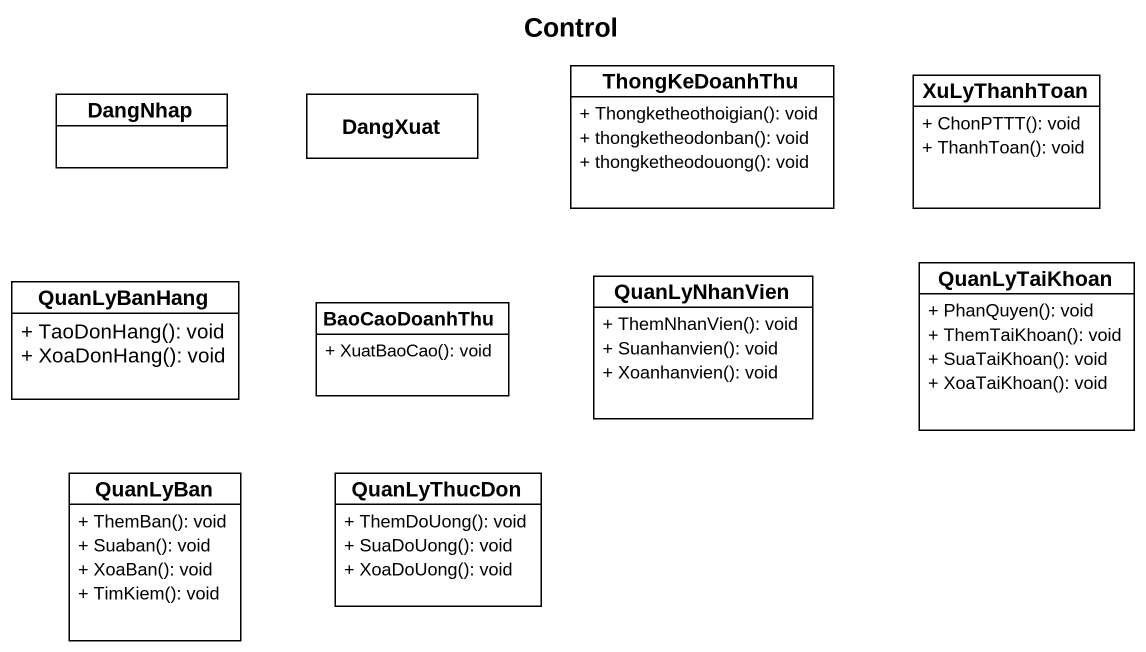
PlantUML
@startuml
title Control
hide circle
hide empty members
skinparam classAttributeIconSize 0
class DangNhap
class DangXuat
class ThongKeDoanhThu {
  + Thongketheothoigian(): void
  + thongketheodonban(): void
  + thongketheodouong(): void
}
class XuLyThanhToan {
  + ChonPTTT(): void
  + ThanhToan(): void
}
class QuanLyBanHang {
  + TaoDonHang(): void
  + XoaDonHang(): void
}
class QuanLyNhanVien {
  + ThemNhanVien(): void
  + Suanhanvien(): void
  + Xoanhanvien(): void
}
class QuanLyTaiKhoan {
  + PhanQuyen(): void
  + ThemTaiKhoan(): void
  + SuaTaiKhoan(): void
  + XoaTaiKhoan(): void
}
class BaoCaoDoanhThu {
  + XuatBaoCao(): void
}
class QuanLyBan {
  + ThemBan(): void
  + Suaban(): void
  + XoaBan(): void
  + TimKiem(): void
}
class QuanLyThucDon {
  + ThemDoUong(): void
  + SuaDoUong(): void
  + XoaDoUong(): void
}
@enduml
